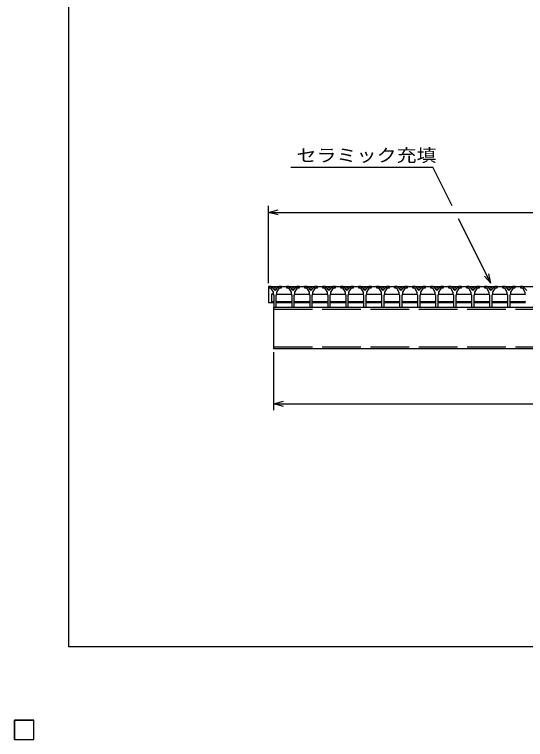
# Model space of a CAD drawing. Units: millimetres, scale not verified. Extents: x -1820 to 1724, y -1285 to 1059.
# Drawn here: x -1820 to -1028, y -1285 to -160 of the extents above; entities that cross this region are included whole.
import ezdxf
from ezdxf.enums import TextEntityAlignment as Align

# ---------------------------------------------------------------- set-up
doc = ezdxf.new("R2010")
doc.units = ezdxf.units.MM
doc.header["$LTSCALE"] = 10
doc.linetypes.add('DASHED', pattern=[7.5, 6, -1.5])
for name, color, linetype, lineweight in [('0_2', 150, 'Continuous', 25), ('16', 3, 'Continuous', 25), ('22', 2, 'Continuous', 25)]:
    doc.layers.add(name, color=color, linetype=linetype, lineweight=lineweight)
doc.styles.add('ベクトル', font='')
doc.styles.get('ベクトル').set_extended_font_data('ベクトル')

msp = doc.modelspace()

# ---------------------------------------------------------------- linework, layer by layer
at = {"layer": '0_2'}
for p, q in [((-1736, -1141), (-1736, 1059)), ((1724, -1141), (-1736, -1141))]:
    msp.add_line(p, q, dxfattribs=at)
at = {"layer": '16'}
for p, q in [((-1426, -582), (-1426, -584)), ((-1422, -582), (-1426, -582)), ((-1426, -582), (-430, -582)), ((-1426, -582), (-1426, -607)), ((-1426, -584), (-1423, -584)), ((-1423, -584), (-1419, -591)), ((-1416, -588), (-1422, -582)), ((-1410, -582), (-1416, -588)), ((-1413, -591), (-1409, -584)), ((-1406, -582), (-1410, -582)), ((-1409, -584), (-1406, -584)), ((-1406, -584), (-1406, -582)), ((-1398.1, -582), (-1398.1, -584)), ((-1394.1, -582), (-1398.1, -582)), ((-1398.1, -584), (-1395.1, -584)), ((-1395.1, -584), (-1391.1, -591)), ((-1388.1, -588), (-1394.1, -582)), ((-1382.1, -582), (-1388.1, -588)), ((-1385.1, -591), (-1381.1, -584)), ((-1378.1, -582), (-1382.1, -582)), ((-1381.1, -584), (-1378.1, -584)), ((-1378.1, -584), (-1378.1, -582)), ((-1370.2, -582), (-1370.2, -584)), ((-1366.2, -582), (-1370.2, -582)), ((-1370.2, -584), (-1367.2, -584)), ((-1367.2, -584), (-1363.2, -591)), ((-1360.2, -588), (-1366.2, -582)), ((-1354.2, -582), (-1360.2, -588)), ((-1357.2, -591), (-1353.2, -584)), ((-1350.2, -582), (-1354.2, -582)), ((-1353.2, -584), (-1350.2, -584)), ((-1350.2, -584), (-1350.2, -582)), ((-1342.3, -582), (-1342.3, -584)), ((-1338.3, -582), (-1342.3, -582)), ((-1342.3, -584), (-1339.3, -584)), ((-1339.3, -584), (-1335.3, -591)), ((-1332.3, -588), (-1338.3, -582)), ((-1326.3, -582), (-1332.3, -588)), ((-1329.3, -591), (-1325.3, -584)), ((-1322.3, -582), (-1326.3, -582)), ((-1325.3, -584), (-1322.3, -584)), ((-1322.3, -584), (-1322.3, -582)), ((-1314.4, -582), (-1314.4, -584)), ((-1310.4, -582), (-1314.4, -582)), ((-1314.4, -584), (-1311.4, -584)), ((-1311.4, -584), (-1307.4, -591)), ((-1304.4, -588), (-1310.4, -582)), ((-1298.4, -582), (-1304.4, -588)), ((-1301.4, -591), (-1297.4, -584)), ((-1294.4, -582), (-1298.4, -582)), ((-1297.4, -584), (-1294.4, -584)), ((-1294.4, -584), (-1294.4, -582)), ((-1286.5, -582), (-1286.5, -584)), ((-1282.5, -582), (-1286.5, -582)), ((-1286.5, -584), (-1283.5, -584)), ((-1283.5, -584), (-1279.5, -591)), ((-1276.5, -588), (-1282.5, -582)), ((-1270.5, -582), (-1276.5, -588)), ((-1273.5, -591), (-1269.5, -584)), ((-1266.5, -582), (-1270.5, -582)), ((-1269.5, -584), (-1266.5, -584)), ((-1266.5, -584), (-1266.5, -582)), ((-1258.6, -582), (-1258.6, -584)), ((-1254.6, -582), (-1258.6, -582)), ((-1258.6, -584), (-1255.6, -584)), ((-1255.6, -584), (-1251.6, -591)), ((-1248.6, -588), (-1254.6, -582)), ((-1242.6, -582), (-1248.6, -588)), ((-1245.6, -591), (-1241.6, -584)), ((-1238.6, -582), (-1242.6, -582)), ((-1241.6, -584), (-1238.6, -584)), ((-1238.6, -584), (-1238.6, -582)), ((-1230.7, -582), (-1230.7, -584)), ((-1226.7, -582), (-1230.7, -582)), ((-1230.7, -584), (-1227.7, -584)), ((-1227.7, -584), (-1223.7, -591)), ((-1220.7, -588), (-1226.7, -582)), ((-1214.7, -582), (-1220.7, -588)), ((-1217.7, -591), (-1213.7, -584)), ((-1210.7, -582), (-1214.7, -582)), ((-1213.7, -584), (-1210.7, -584)), ((-1210.7, -584), (-1210.7, -582)), ((-1202.8, -582), (-1202.8, -584)), ((-1198.8, -582), (-1202.8, -582)), ((-1202.8, -584), (-1199.8, -584)), ((-1199.8, -584), (-1195.8, -591)), ((-1192.8, -588), (-1198.8, -582)), ((-1186.8, -582), (-1192.8, -588)), ((-1189.8, -591), (-1185.8, -584)), ((-1182.8, -582), (-1186.8, -582)), ((-1185.8, -584), (-1182.8, -584)), ((-1182.8, -584), (-1182.8, -582)), ((-1174.9, -582), (-1174.9, -584)), ((-1170.9, -582), (-1174.9, -582)), ((-1174.9, -584), (-1171.9, -584)), ((-1171.9, -584), (-1167.9, -591)), ((-1164.9, -588), (-1170.9, -582)), ((-1158.9, -582), (-1164.9, -588)), ((-1161.9, -591), (-1157.9, -584)), ((-1154.9, -582), (-1158.9, -582)), ((-1157.9, -584), (-1154.9, -584)), ((-1154.9, -584), (-1154.9, -582)), ((-1147, -582), (-1147, -584)), ((-1143, -582), (-1147, -582)), ((-1147, -584), (-1144, -584)), ((-1144, -584), (-1140, -591)), ((-1137, -588), (-1143, -582)), ((-1131, -582), (-1137, -588)), ((-1134, -591), (-1130, -584)), ((-1127, -582), (-1131, -582)), ((-1130, -584), (-1127, -584)), ((-1127, -584), (-1127, -582)), ((-1119.1, -582), (-1119.1, -584)), ((-1115.1, -582), (-1119.1, -582)), ((-1119.1, -584), (-1116.1, -584)), ((-1116.1, -584), (-1112.1, -591)), ((-1109.1, -588), (-1115.1, -582)), ((-1103.1, -582), (-1109.1, -588)), ((-1106.1, -591), (-1102.1, -584)), ((-1099.1, -582), (-1103.1, -582)), ((-1102.1, -584), (-1099.1, -584)), ((-1099.1, -584), (-1099.1, -582)), ((-1091.2, -582), (-1091.2, -584)), ((-1087.2, -582), (-1091.2, -582)), ((-1091.2, -584), (-1088.2, -584)), ((-1088.2, -584), (-1084.2, -591)), ((-1081.2, -588), (-1087.2, -582)), ((-1075.2, -582), (-1081.2, -588)), ((-1078.2, -591), (-1074.2, -584)), ((-1071.2, -582), (-1075.2, -582)), ((-1074.2, -584), (-1071.2, -584)), ((-1071.2, -584), (-1071.2, -582)), ((-1063.3, -582), (-1063.3, -584)), ((-1059.3, -582), (-1063.3, -582)), ((-1063.3, -584), (-1060.3, -584)), ((-1060.3, -584), (-1056.3, -591)), ((-1053.3, -588), (-1059.3, -582)), ((-1047.3, -582), (-1053.3, -588)), ((-1050.3, -591), (-1046.3, -584)), ((-1043.3, -582), (-1047.3, -582)), ((-1046.3, -584), (-1043.3, -584)), ((-1043.3, -584), (-1043.3, -582)), ((-1035.4, -582), (-1035.4, -584)), ((-1031.4, -582), (-1035.4, -582)), ((-1035.4, -584), (-1032.4, -584)), ((-1032.4, -584), (-1028.4, -591)), ((-1025.4, -588), (-1031.4, -582)), ((-1419.25, -594), (-1421.25, -594)), ((-1421.25, -594), (-1421.25, -606)), ((-1418.25, -595), (-1419.25, -594)), ((-1419, -591), (-1419, -594)), ((-1419, -594), (-1418, -595)), ((-1418, -595), (-1418, -614)), ((-1414, -595), (-1413, -594)), ((-1414, -614), (-1414, -595)), ((-1413.75, -595), (-1412.75, -594)), ((-1413, -594), (-1413, -591)), ((-1412.75, -594), (-1391.35, -594)), ((-1391.35, -594), (-1390.35, -595)), ((-1391.1, -591), (-1391.1, -594)), ((-1391.1, -594), (-1390.1, -595)), ((-1390.1, -595), (-1390.1, -614)), ((-1386.1, -595), (-1385.1, -594)), ((-1386.1, -614), (-1386.1, -595)), ((-1385.85, -595), (-1384.85, -594)), ((-1385.1, -594), (-1385.1, -591)), ((-1384.85, -594), (-1363.45, -594)), ((-1363.45, -594), (-1362.45, -595)), ((-1363.2, -591), (-1363.2, -594)), ((-1363.2, -594), (-1362.2, -595)), ((-1362.2, -595), (-1362.2, -614)), ((-1358.2, -595), (-1357.2, -594)), ((-1358.2, -614), (-1358.2, -595)), ((-1357.95, -595), (-1356.95, -594)), ((-1357.2, -594), (-1357.2, -591)), ((-1356.95, -594), (-1335.55, -594)), ((-1335.55, -594), (-1334.55, -595)), ((-1335.3, -591), (-1335.3, -594)), ((-1335.3, -594), (-1334.3, -595)), ((-1334.3, -595), (-1334.3, -614)), ((-1330.3, -595), (-1329.3, -594)), ((-1330.3, -614), (-1330.3, -595)), ((-1330.05, -595), (-1329.05, -594)), ((-1329.3, -594), (-1329.3, -591)), ((-1329.05, -594), (-1307.65, -594)), ((-1307.65, -594), (-1306.65, -595)), ((-1307.4, -591), (-1307.4, -594)), ((-1307.4, -594), (-1306.4, -595)), ((-1306.4, -595), (-1306.4, -614)), ((-1302.4, -595), (-1301.4, -594)), ((-1302.4, -614), (-1302.4, -595)), ((-1302.15, -595), (-1301.15, -594)), ((-1301.4, -594), (-1301.4, -591)), ((-1301.15, -594), (-1279.75, -594)), ((-1279.75, -594), (-1278.75, -595)), ((-1279.5, -591), (-1279.5, -594)), ((-1279.5, -594), (-1278.5, -595)), ((-1278.5, -595), (-1278.5, -614)), ((-1274.5, -595), (-1273.5, -594)), ((-1274.5, -614), (-1274.5, -595)), ((-1274.25, -595), (-1273.25, -594)), ((-1273.5, -594), (-1273.5, -591)), ((-1273.25, -594), (-1251.85, -594)), ((-1251.85, -594), (-1250.85, -595)), ((-1251.6, -591), (-1251.6, -594)), ((-1251.6, -594), (-1250.6, -595)), ((-1250.6, -595), (-1250.6, -614)), ((-1246.6, -595), (-1245.6, -594)), ((-1246.6, -614), (-1246.6, -595)), ((-1246.35, -595), (-1245.35, -594)), ((-1245.6, -594), (-1245.6, -591)), ((-1245.35, -594), (-1223.95, -594)), ((-1223.95, -594), (-1222.95, -595)), ((-1223.7, -591), (-1223.7, -594)), ((-1223.7, -594), (-1222.7, -595)), ((-1222.7, -595), (-1222.7, -614)), ((-1218.7, -595), (-1217.7, -594)), ((-1218.7, -614), (-1218.7, -595)), ((-1218.45, -595), (-1217.45, -594)), ((-1217.7, -594), (-1217.7, -591)), ((-1217.45, -594), (-1196.05, -594)), ((-1196.05, -594), (-1195.05, -595)), ((-1195.8, -591), (-1195.8, -594)), ((-1195.8, -594), (-1194.8, -595)), ((-1194.8, -595), (-1194.8, -614)), ((-1190.8, -595), (-1189.8, -594)), ((-1190.8, -614), (-1190.8, -595)), ((-1190.55, -595), (-1189.55, -594)), ((-1189.8, -594), (-1189.8, -591)), ((-1189.55, -594), (-1168.15, -594)), ((-1168.15, -594), (-1167.15, -595)), ((-1167.9, -591), (-1167.9, -594)), ((-1167.9, -594), (-1166.9, -595)), ((-1166.9, -595), (-1166.9, -614)), ((-1162.9, -595), (-1161.9, -594)), ((-1162.9, -614), (-1162.9, -595)), ((-1162.65, -595), (-1161.65, -594)), ((-1161.9, -594), (-1161.9, -591)), ((-1161.65, -594), (-1140.25, -594)), ((-1140.25, -594), (-1139.25, -595)), ((-1140, -591), (-1140, -594)), ((-1140, -594), (-1139, -595)), ((-1139, -595), (-1139, -614)), ((-1135, -595), (-1134, -594)), ((-1135, -614), (-1135, -595)), ((-1134.75, -595), (-1133.75, -594)), ((-1134, -594), (-1134, -591)), ((-1133.75, -594), (-1112.35, -594)), ((-1112.35, -594), (-1111.35, -595)), ((-1112.1, -591), (-1112.1, -594)), ((-1112.1, -594), (-1111.1, -595)), ((-1111.1, -595), (-1111.1, -614)), ((-1107.1, -595), (-1106.1, -594)), ((-1107.1, -614), (-1107.1, -595)), ((-1106.85, -595), (-1105.85, -594)), ((-1106.1, -594), (-1106.1, -591)), ((-1105.85, -594), (-1084.45, -594)), ((-1084.45, -594), (-1083.45, -595)), ((-1084.2, -591), (-1084.2, -594)), ((-1084.2, -594), (-1083.2, -595)), ((-1083.2, -595), (-1083.2, -614)), ((-1079.2, -595), (-1078.2, -594)), ((-1079.2, -614), (-1079.2, -595)), ((-1078.95, -595), (-1077.95, -594)), ((-1078.2, -594), (-1078.2, -591)), ((-1077.95, -594), (-1056.55, -594)), ((-1056.55, -594), (-1055.55, -595)), ((-1056.3, -591), (-1056.3, -594)), ((-1056.3, -594), (-1055.3, -595)), ((-1055.3, -595), (-1055.3, -614)), ((-1051.3, -595), (-1050.3, -594)), ((-1051.3, -614), (-1051.3, -595)), ((-1051.05, -595), (-1050.05, -594)), ((-1050.3, -594), (-1050.3, -591)), ((-1050.05, -594), (-1028.65, -594)), ((-1028.65, -594), (-1027.65, -595)), ((-1028.4, -591), (-1028.4, -594)), ((-1028.4, -594), (-1027.4, -595)), ((-1426, -607), (-1418.25, -607)), ((-1421.25, -606), (-1419.25, -606)), ((-1419.25, -606), (-1418.25, -605)), ((-1412.75, -606), (-1413.75, -605)), ((-1413.75, -607), (-1390.35, -607)), ((-1391.35, -606), (-1412.75, -606)), ((-1390.35, -605), (-1391.35, -606)), ((-1384.85, -606), (-1385.85, -605)), ((-1385.85, -607), (-1362.45, -607)), ((-1363.45, -606), (-1384.85, -606)), ((-1362.45, -605), (-1363.45, -606)), ((-1356.95, -606), (-1357.95, -605)), ((-1357.95, -607), (-1334.55, -607)), ((-1335.55, -606), (-1356.95, -606)), ((-1334.55, -605), (-1335.55, -606)), ((-1329.05, -606), (-1330.05, -605)), ((-1330.05, -607), (-1306.65, -607)), ((-1307.65, -606), (-1329.05, -606)), ((-1306.65, -605), (-1307.65, -606)), ((-1301.15, -606), (-1302.15, -605)), ((-1302.15, -607), (-1278.75, -607)), ((-1279.75, -606), (-1301.15, -606)), ((-1278.75, -605), (-1279.75, -606)), ((-1273.25, -606), (-1274.25, -605)), ((-1274.25, -607), (-1250.85, -607)), ((-1251.85, -606), (-1273.25, -606)), ((-1250.85, -605), (-1251.85, -606)), ((-1245.35, -606), (-1246.35, -605)), ((-1246.35, -607), (-1222.95, -607)), ((-1223.95, -606), (-1245.35, -606)), ((-1222.95, -605), (-1223.95, -606)), ((-1217.45, -606), (-1218.45, -605)), ((-1218.45, -607), (-1195.05, -607)), ((-1196.05, -606), (-1217.45, -606)), ((-1195.05, -605), (-1196.05, -606)), ((-1189.55, -606), (-1190.55, -605)), ((-1190.55, -607), (-1167.15, -607)), ((-1168.15, -606), (-1189.55, -606)), ((-1167.15, -605), (-1168.15, -606)), ((-1161.65, -606), (-1162.65, -605)), ((-1162.65, -607), (-1139.25, -607)), ((-1140.25, -606), (-1161.65, -606)), ((-1139.25, -605), (-1140.25, -606)), ((-1133.75, -606), (-1134.75, -605)), ((-1134.75, -607), (-1111.35, -607)), ((-1112.35, -606), (-1133.75, -606)), ((-1111.35, -605), (-1112.35, -606)), ((-1105.85, -606), (-1106.85, -605)), ((-1106.85, -607), (-1083.45, -607)), ((-1084.45, -606), (-1105.85, -606)), ((-1083.45, -605), (-1084.45, -606)), ((-1077.95, -606), (-1078.95, -605)), ((-1078.95, -607), (-1055.55, -607)), ((-1056.55, -606), (-1077.95, -606)), ((-1055.55, -605), (-1056.55, -606)), ((-1050.05, -606), (-1051.05, -605)), ((-1051.05, -607), (-1027.65, -607)), ((-1028.65, -606), (-1050.05, -606)), ((-1027.65, -605), (-1028.65, -606)), ((-1418, -614), (-1414, -614)), ((-1418, -614), (-438, -614)), ((-1418, -679), (-1418, -614)), ((-1390.1, -614), (-1386.1, -614)), ((-1362.2, -614), (-1358.2, -614)), ((-1334.3, -614), (-1330.3, -614)), ((-1306.4, -614), (-1302.4, -614)), ((-1278.5, -614), (-1274.5, -614)), ((-1250.6, -614), (-1246.6, -614)), ((-1222.7, -614), (-1218.7, -614)), ((-1194.8, -614), (-1190.8, -614)), ((-1166.9, -614), (-1162.9, -614)), ((-1139, -614), (-1135, -614)), ((-1111.1, -614), (-1107.1, -614)), ((-1083.2, -614), (-1079.2, -614)), ((-1055.3, -614), (-1051.3, -614)), ((-438, -679), (-1418, -679)), ((-1820, -1255), (-1790, -1255)), ((-1820, -1285), (-1820, -1255)), ((-1820, -1255), (-1790, -1255)), ((-1820, -1285), (-1820, -1255)), ((-1820, -1255), (-1790, -1255)), ((-1820, -1285), (-1820, -1255)), ((-1820, -1255), (-1790, -1255)), ((-1820, -1285), (-1820, -1255)), ((-1820, -1255), (-1790, -1255)), ((-1820, -1285), (-1820, -1255)), ((-1790, -1285), (-1790, -1255)), ((-1790, -1285), (-1790, -1255)), ((-1790, -1285), (-1790, -1255)), ((-1790, -1285), (-1790, -1255)), ((-1790, -1285), (-1790, -1255)), ((-1820, -1285), (-1790, -1285)), ((-1820, -1285), (-1790, -1285)), ((-1820, -1285), (-1790, -1285)), ((-1820, -1285), (-1790, -1285)), ((-1820, -1285), (-1790, -1285))]:
    msp.add_line(p, q, dxfattribs=at)
at = {"layer": '16', "linetype": 'DASHED'}
for p, q in [((-1418, -617.2), (-438, -617.2)), ((-1418, -675.8), (-438, -675.8))]:
    msp.add_line(p, q, dxfattribs=at)
at = {"layer": '16'}
for centre in [(-1416, -585.5), (-1388.1, -585.5), (-1360.2, -585.5), (-1332.3, -585.5), (-1304.4, -585.5), (-1276.5, -585.5), (-1248.6, -585.5), (-1220.7, -585.5), (-1192.8, -585.5), (-1164.9, -585.5), (-1137, -585.5), (-1109.1, -585.5), (-1081.2, -585.5), (-1053.3, -585.5)]:
    msp.add_circle(centre, 1.8, dxfattribs=at)
at = {"layer": '22', "color": 4}
for p, q in [((-1391.2, -397), (-1171.2, -397)), ((-1141.2, -457), (-1171.2, -397)), ((-1426, -577), (-1426, -457)), ((-1426, -467), (-1411, -463)), ((-1411, -471), (-1426, -467)), ((-1426, -467), (-430, -467)), ((-1081.2, -577), (-1131.2, -477)), ((-1081.2, -577), (-1084.2, -562.4)), ((-1081.2, -577), (-1091.2, -566)), ((-1418, -774), (-1418, -684)), ((-1418, -764), (-1403, -760)), ((-1403, -768), (-1418, -764)), ((-1418, -764), (-438, -764)), ((-1790, -1255), (-1820, -1255)), ((-1820, -1255), (-1820, -1285)), ((-1790, -1255), (-1820, -1255)), ((-1820, -1255), (-1820, -1285)), ((-1790, -1255), (-1820, -1255)), ((-1820, -1255), (-1820, -1285)), ((-1790, -1285), (-1790, -1255)), ((-1790, -1285), (-1790, -1255)), ((-1790, -1285), (-1790, -1255)), ((-1820, -1285), (-1790, -1285)), ((-1820, -1285), (-1790, -1285)), ((-1820, -1285), (-1790, -1285))]:
    msp.add_line(p, q, dxfattribs=at)
at = {"layer": '22'}
for p, q in [((-1790, -1255), (-1820, -1255)), ((-1820, -1255), (-1820, -1285)), ((-1790, -1255), (-1820, -1255)), ((-1820, -1255), (-1820, -1285)), ((-1790, -1255), (-1820, -1255)), ((-1820, -1255), (-1820, -1285)), ((-1790, -1285), (-1790, -1255)), ((-1790, -1285), (-1790, -1255)), ((-1790, -1285), (-1790, -1255)), ((-1820, -1285), (-1790, -1285)), ((-1820, -1285), (-1790, -1285)), ((-1820, -1285), (-1790, -1285))]:
    msp.add_line(p, q, dxfattribs=at)

# ---------------------------------------------------------------- texts
at = {"layer": '22', "style": 'ベクトル', "width": 1.15}
msp.add_text('セラミック充填', height=19.79, dxfattribs=at).set_placement((-1382.7, -378.5), align=Align.MIDDLE_LEFT)

doc.saveas('drawing.dxf')
